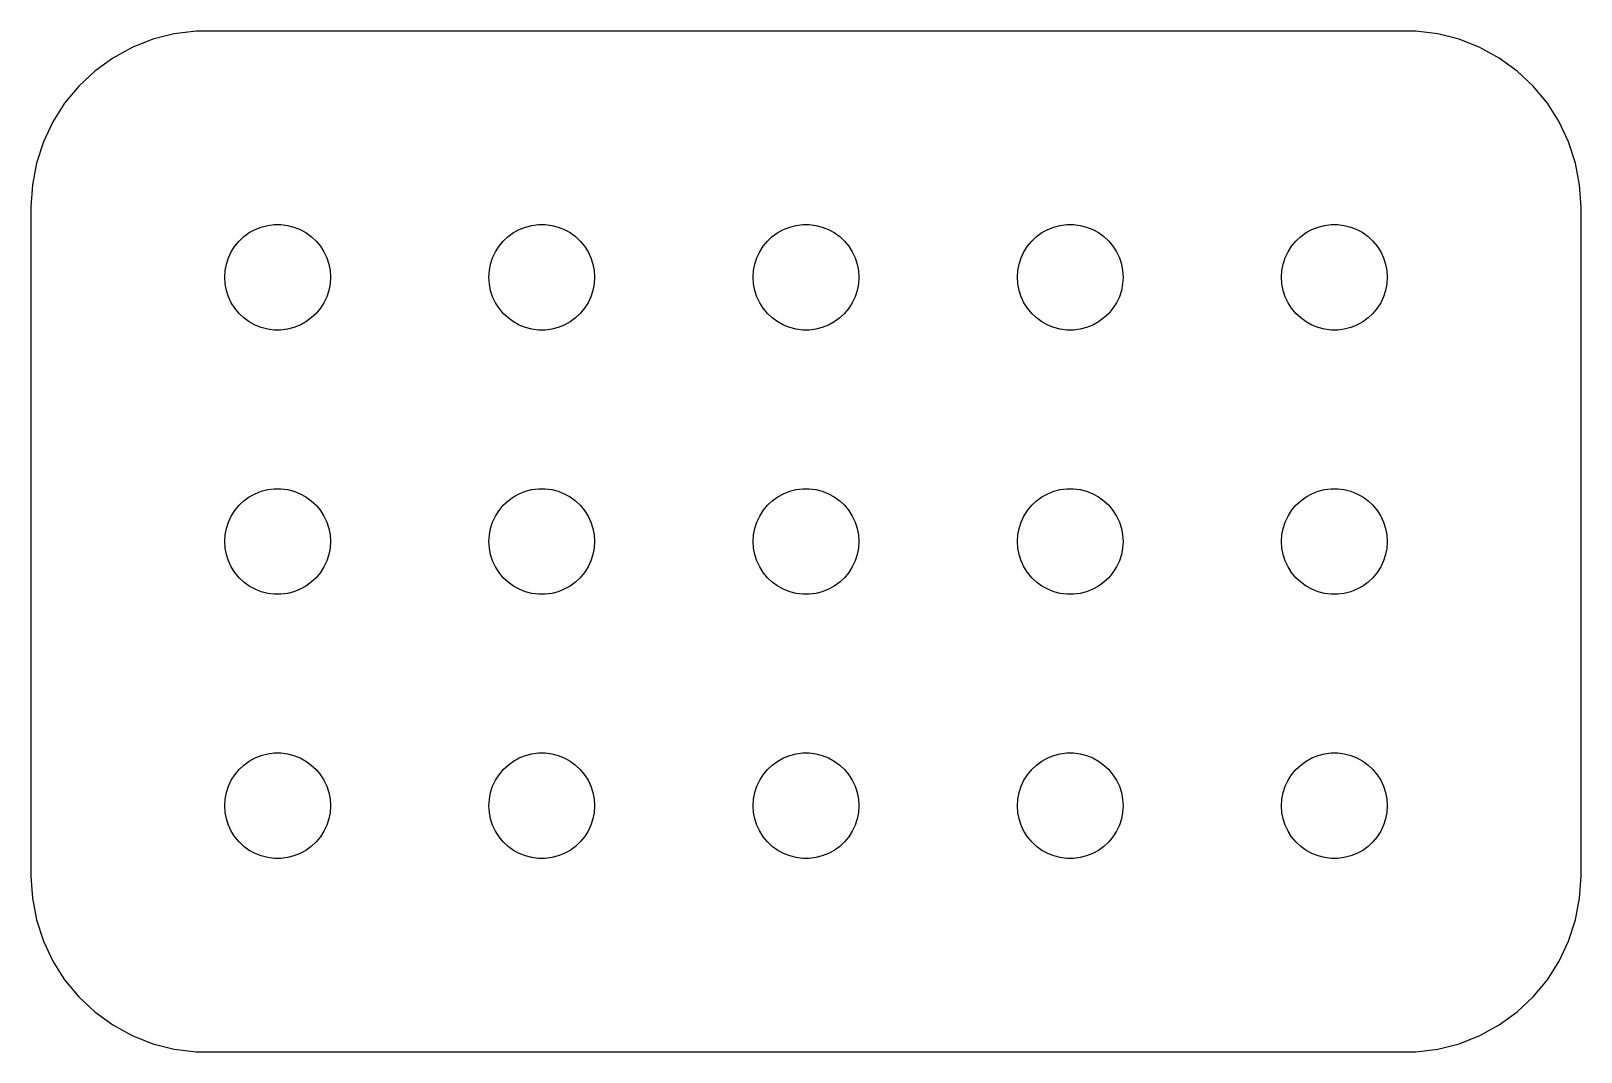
# Model space of a CAD drawing. Header units: metres. Extents: x -22 to 22, y -14.5 to 14.5.
import ezdxf

# ---------------------------------------------------------------- set-up
doc = ezdxf.new("R2010")
doc.units = ezdxf.units.M

msp = doc.modelspace()

# ---------------------------------------------------------------- linework, layer by layer
for p, q in [((-18.5451, 14.2553), (-19.1289, 14.0241)), ((-17.9369, 14.4114), (-18.5451, 14.2553)), ((-17.3139, 14.4901), (-17.9369, 14.4114)), ((17.3139, 14.4901), (-17.3139, 14.4901)), ((17.9369, 14.4114), (17.3139, 14.4901)), ((18.5451, 14.2553), (17.9369, 14.4114)), ((19.1289, 14.0241), (18.5451, 14.2553)), ((-19.6791, 13.7216), (-20.1871, 13.3526)), ((-19.1289, 14.0241), (-19.6791, 13.7216)), ((19.6791, 13.7216), (19.1289, 14.0241)), ((20.1871, 13.3526), (19.6791, 13.7216)), ((-20.1871, 13.3526), (-20.6448, 12.9227)), ((20.6448, 12.9227), (20.1871, 13.3526)), ((-20.6448, 12.9227), (-21.0451, 12.4389)), ((21.0451, 12.4389), (20.6448, 12.9227)), ((-21.0451, 12.4389), (-21.3815, 11.9088)), ((21.3815, 11.9088), (21.0451, 12.4389)), ((-21.3815, 11.9088), (-21.6489, 11.3406)), ((21.6489, 11.3406), (21.3815, 11.9088)), ((-21.6489, 11.3406), (-21.8429, 10.7434)), ((21.8429, 10.7434), (21.6489, 11.3406)), ((-21.8429, 10.7434), (-21.9606, 10.1267)), ((21.9606, 10.1267), (21.8429, 10.7434)), ((-21.9606, 10.1267), (-22, 9.5)), ((22, 9.5), (21.9606, 10.1267)), ((-22, 9.5), (-22, -9.5)), ((22, -9.5), (22, 9.5)), ((-15.8037, 8.76648), (-15.6387, 8.85724)), ((-15.6387, 8.85724), (-15.4635, 8.92657)), ((-15.4635, 8.92657), (-15.2811, 8.97342)), ((-15.2811, 8.97342), (-15.0942, 8.99704)), ((-15.0942, 8.99704), (-14.9058, 8.99704)), ((-14.9058, 8.99704), (-14.7189, 8.97342)), ((-14.7189, 8.97342), (-14.5365, 8.92657)), ((-14.5365, 8.92657), (-14.3613, 8.85724)), ((-14.3613, 8.85724), (-14.1963, 8.76648)), ((-8.30373, 8.76648), (-8.13866, 8.85724)), ((-8.13866, 8.85724), (-7.96352, 8.92657)), ((-7.96352, 8.92657), (-7.78107, 8.97342)), ((-7.78107, 8.97342), (-7.59418, 8.99704)), ((-7.59418, 8.99704), (-7.40581, 8.99704)), ((-7.40581, 8.99704), (-7.21892, 8.97342)), ((-7.21892, 8.97342), (-7.03647, 8.92657)), ((-7.03647, 8.92657), (-6.86133, 8.85724)), ((-6.86133, 8.85724), (-6.69626, 8.76648)), ((-0.803726, 8.76648), (-0.638657, 8.85724)), ((-0.638657, 8.85724), (-0.463516, 8.92657)), ((-0.463516, 8.92657), (-0.281067, 8.97342)), ((-0.281067, 8.97342), (-0.094177, 8.99704)), ((-0.094177, 8.99704), (0.094177, 8.99704)), ((0.094177, 8.99704), (0.281067, 8.97342)), ((0.281067, 8.97342), (0.463516, 8.92657)), ((0.463516, 8.92657), (0.638657, 8.85724)), ((0.638657, 8.85724), (0.803726, 8.76648)), ((6.69626, 8.76648), (6.86133, 8.85724)), ((6.86133, 8.85724), (7.03647, 8.92657)), ((7.03647, 8.92657), (7.21892, 8.97342)), ((7.21892, 8.97342), (7.40581, 8.99704)), ((7.40581, 8.99704), (7.59418, 8.99704)), ((7.59418, 8.99704), (7.78107, 8.97342)), ((7.78107, 8.97342), (7.96352, 8.92657)), ((7.96352, 8.92657), (8.13866, 8.85724)), ((8.13866, 8.85724), (8.30373, 8.76648)), ((14.1963, 8.76648), (14.3613, 8.85724)), ((14.3613, 8.85724), (14.5365, 8.92657)), ((14.5365, 8.92657), (14.7189, 8.97342)), ((14.7189, 8.97342), (14.9058, 8.99704)), ((14.9058, 8.99704), (15.0942, 8.99704)), ((15.0942, 8.99704), (15.2811, 8.97342)), ((15.2811, 8.97342), (15.4635, 8.92657)), ((15.4635, 8.92657), (15.6387, 8.85724)), ((15.6387, 8.85724), (15.8037, 8.76648)), ((-16.3145, 8.22263), (-16.2135, 8.38167)), ((-16.2135, 8.38167), (-16.0934, 8.52681)), ((-16.0934, 8.52681), (-15.9561, 8.65576)), ((-15.9561, 8.65576), (-15.8037, 8.76648)), ((-14.1963, 8.76648), (-14.0439, 8.65576)), ((-14.0439, 8.65576), (-13.9065, 8.52681)), ((-13.9065, 8.52681), (-13.7865, 8.38167)), ((-13.7865, 8.38167), (-13.6855, 8.22263)), ((-8.81445, 8.22263), (-8.71352, 8.38167)), ((-8.71352, 8.38167), (-8.59344, 8.52681)), ((-8.59344, 8.52681), (-8.45613, 8.65576)), ((-8.45613, 8.65576), (-8.30373, 8.76648)), ((-6.69626, 8.76648), (-6.54385, 8.65576)), ((-6.54385, 8.65576), (-6.40654, 8.52681)), ((-6.40654, 8.52681), (-6.28647, 8.38167)), ((-6.28647, 8.38167), (-6.18553, 8.22263)), ((-1.31445, 8.22263), (-1.21352, 8.38167)), ((-1.21352, 8.38167), (-1.09344, 8.52681)), ((-1.09344, 8.52681), (-0.956131, 8.65576)), ((-0.956131, 8.65576), (-0.803726, 8.76648)), ((0.803726, 8.76648), (0.956131, 8.65576)), ((0.956131, 8.65576), (1.09344, 8.52681)), ((1.09344, 8.52681), (1.21352, 8.38167)), ((1.21352, 8.38167), (1.31445, 8.22263)), ((6.18553, 8.22263), (6.28647, 8.38167)), ((6.28647, 8.38167), (6.40654, 8.52681)), ((6.40654, 8.52681), (6.54385, 8.65576)), ((6.54385, 8.65576), (6.69626, 8.76648)), ((8.30373, 8.76648), (8.45613, 8.65576)), ((8.45613, 8.65576), (8.59344, 8.52681)), ((8.59344, 8.52681), (8.71352, 8.38167)), ((8.71352, 8.38167), (8.81445, 8.22263)), ((13.6855, 8.22263), (13.7865, 8.38167)), ((13.7865, 8.38167), (13.9065, 8.52681)), ((13.9065, 8.52681), (14.0439, 8.65576)), ((14.0439, 8.65576), (14.1963, 8.76648)), ((15.8037, 8.76648), (15.9561, 8.65576)), ((15.9561, 8.65576), (16.0934, 8.52681)), ((16.0934, 8.52681), (16.2135, 8.38167)), ((16.2135, 8.38167), (16.3145, 8.22263)), ((-16.4529, 7.87303), (-16.3947, 8.05219)), ((-16.3947, 8.05219), (-16.3145, 8.22263)), ((-13.6855, 8.22263), (-13.6053, 8.05219)), ((-13.6053, 8.05219), (-13.5471, 7.87303)), ((-8.95287, 7.87303), (-8.89465, 8.05219)), ((-8.89465, 8.05219), (-8.81445, 8.22263)), ((-6.18553, 8.22263), (-6.10533, 8.05219)), ((-6.10533, 8.05219), (-6.04712, 7.87303)), ((-1.45287, 7.87303), (-1.39465, 8.05219)), ((-1.39465, 8.05219), (-1.31445, 8.22263)), ((1.31445, 8.22263), (1.39465, 8.05219)), ((1.39465, 8.05219), (1.45287, 7.87303)), ((6.04712, 7.87303), (6.10533, 8.05219)), ((6.10533, 8.05219), (6.18553, 8.22263)), ((8.81445, 8.22263), (8.89465, 8.05219)), ((8.89465, 8.05219), (8.95287, 7.87303)), ((13.5471, 7.87303), (13.6053, 8.05219)), ((13.6053, 8.05219), (13.6855, 8.22263)), ((16.3145, 8.22263), (16.3947, 8.05219)), ((16.3947, 8.05219), (16.4529, 7.87303)), ((-16.5, 7.5), (-16.4882, 7.68799)), ((-16.4882, 7.312), (-16.5, 7.5)), ((-16.4882, 7.68799), (-16.4529, 7.87303)), ((-13.5471, 7.87303), (-13.5118, 7.68799)), ((-13.5118, 7.68799), (-13.5, 7.5)), ((-13.5, 7.5), (-13.5118, 7.312)), ((-9, 7.5), (-8.98816, 7.68799)), ((-8.98816, 7.312), (-9, 7.5)), ((-8.98816, 7.68799), (-8.95287, 7.87303)), ((-6.04712, 7.87303), (-6.01183, 7.68799)), ((-6.01183, 7.68799), (-6, 7.5)), ((-6, 7.5), (-6.01183, 7.312)), ((-1.5, 7.5), (-1.48816, 7.68799)), ((-1.48816, 7.312), (-1.5, 7.5)), ((-1.48816, 7.68799), (-1.45287, 7.87303)), ((1.45287, 7.87303), (1.48816, 7.68799)), ((1.48816, 7.68799), (1.5, 7.5)), ((1.5, 7.5), (1.48816, 7.312)), ((6, 7.5), (6.01183, 7.68799)), ((6.01183, 7.312), (6, 7.5)), ((6.01183, 7.68799), (6.04712, 7.87303)), ((8.95287, 7.87303), (8.98816, 7.68799)), ((8.98816, 7.68799), (9, 7.5)), ((9, 7.5), (8.98816, 7.312)), ((13.5, 7.5), (13.5118, 7.68799)), ((13.5118, 7.312), (13.5, 7.5)), ((13.5118, 7.68799), (13.5471, 7.87303)), ((16.4529, 7.87303), (16.4882, 7.68799)), ((16.4882, 7.68799), (16.5, 7.5)), ((16.5, 7.5), (16.4882, 7.312)), ((-16.4529, 7.12695), (-16.4882, 7.312)), ((-16.3947, 6.9478), (-16.4529, 7.12695)), ((-13.5471, 7.12695), (-13.6053, 6.9478)), ((-13.5118, 7.312), (-13.5471, 7.12695)), ((-8.95287, 7.12695), (-8.98816, 7.312)), ((-8.89465, 6.9478), (-8.95287, 7.12695)), ((-6.04712, 7.12695), (-6.10533, 6.9478)), ((-6.01183, 7.312), (-6.04712, 7.12695)), ((-1.45287, 7.12695), (-1.48816, 7.312)), ((-1.39465, 6.9478), (-1.45287, 7.12695)), ((1.45287, 7.12695), (1.39465, 6.9478)), ((1.48816, 7.312), (1.45287, 7.12695)), ((6.04712, 7.12695), (6.01183, 7.312)), ((6.10533, 6.9478), (6.04712, 7.12695)), ((8.95287, 7.12695), (8.89465, 6.9478)), ((8.98816, 7.312), (8.95287, 7.12695)), ((13.5471, 7.12695), (13.5118, 7.312)), ((13.6053, 6.9478), (13.5471, 7.12695)), ((16.4529, 7.12695), (16.3947, 6.9478)), ((16.4882, 7.312), (16.4529, 7.12695)), ((-16.3145, 6.77736), (-16.3947, 6.9478)), ((-16.2135, 6.61832), (-16.3145, 6.77736)), ((-16.0934, 6.47318), (-16.2135, 6.61832)), ((-13.7865, 6.61832), (-13.9065, 6.47318)), ((-13.6855, 6.77736), (-13.7865, 6.61832)), ((-13.6053, 6.9478), (-13.6855, 6.77736)), ((-8.81445, 6.77736), (-8.89465, 6.9478)), ((-8.71352, 6.61832), (-8.81445, 6.77736)), ((-8.59344, 6.47318), (-8.71352, 6.61832)), ((-6.28647, 6.61832), (-6.40654, 6.47318)), ((-6.18553, 6.77736), (-6.28647, 6.61832)), ((-6.10533, 6.9478), (-6.18553, 6.77736)), ((-1.31445, 6.77736), (-1.39465, 6.9478)), ((-1.21352, 6.61832), (-1.31445, 6.77736)), ((-1.09344, 6.47318), (-1.21352, 6.61832)), ((1.21352, 6.61832), (1.09344, 6.47318)), ((1.31445, 6.77736), (1.21352, 6.61832)), ((1.39465, 6.9478), (1.31445, 6.77736)), ((6.18553, 6.77736), (6.10533, 6.9478)), ((6.28647, 6.61832), (6.18553, 6.77736)), ((6.40654, 6.47318), (6.28647, 6.61832)), ((8.71352, 6.61832), (8.59344, 6.47318)), ((8.81445, 6.77736), (8.71352, 6.61832)), ((8.89465, 6.9478), (8.81445, 6.77736)), ((13.6855, 6.77736), (13.6053, 6.9478)), ((13.7865, 6.61832), (13.6855, 6.77736)), ((13.9065, 6.47318), (13.7865, 6.61832)), ((16.2135, 6.61832), (16.0934, 6.47318)), ((16.3145, 6.77736), (16.2135, 6.61832)), ((16.3947, 6.9478), (16.3145, 6.77736)), ((-15.9561, 6.34422), (-16.0934, 6.47318)), ((-15.8037, 6.23351), (-15.9561, 6.34422)), ((-15.6387, 6.14275), (-15.8037, 6.23351)), ((-14.1963, 6.23351), (-14.3613, 6.14275)), ((-14.0439, 6.34422), (-14.1963, 6.23351)), ((-13.9065, 6.47318), (-14.0439, 6.34422)), ((-8.45613, 6.34422), (-8.59344, 6.47318)), ((-8.30373, 6.23351), (-8.45613, 6.34422)), ((-8.13866, 6.14275), (-8.30373, 6.23351)), ((-6.69626, 6.23351), (-6.86133, 6.14275)), ((-6.54385, 6.34422), (-6.69626, 6.23351)), ((-6.40654, 6.47318), (-6.54385, 6.34422)), ((-0.956131, 6.34422), (-1.09344, 6.47318)), ((-0.803726, 6.23351), (-0.956131, 6.34422)), ((-0.638657, 6.14275), (-0.803726, 6.23351)), ((0.803726, 6.23351), (0.638657, 6.14275)), ((0.956131, 6.34422), (0.803726, 6.23351)), ((1.09344, 6.47318), (0.956131, 6.34422)), ((6.54385, 6.34422), (6.40654, 6.47318)), ((6.69626, 6.23351), (6.54385, 6.34422)), ((6.86133, 6.14275), (6.69626, 6.23351)), ((8.30373, 6.23351), (8.13866, 6.14275)), ((8.45613, 6.34422), (8.30373, 6.23351)), ((8.59344, 6.47318), (8.45613, 6.34422)), ((14.0439, 6.34422), (13.9065, 6.47318)), ((14.1963, 6.23351), (14.0439, 6.34422)), ((14.3613, 6.14275), (14.1963, 6.23351)), ((15.8037, 6.23351), (15.6387, 6.14275)), ((15.9561, 6.34422), (15.8037, 6.23351)), ((16.0934, 6.47318), (15.9561, 6.34422)), ((-15.4635, 6.07341), (-15.6387, 6.14275)), ((-15.2811, 6.02657), (-15.4635, 6.07341)), ((-15.0942, 6.00294), (-15.2811, 6.02657)), ((-14.9058, 6.00294), (-15.0942, 6.00294)), ((-14.7189, 6.02657), (-14.9058, 6.00294)), ((-14.5365, 6.07341), (-14.7189, 6.02657)), ((-14.3613, 6.14275), (-14.5365, 6.07341)), ((-7.96352, 6.07341), (-8.13866, 6.14275)), ((-7.78107, 6.02657), (-7.96352, 6.07341)), ((-7.59418, 6.00294), (-7.78107, 6.02657)), ((-7.40581, 6.00294), (-7.59418, 6.00294)), ((-7.21892, 6.02657), (-7.40581, 6.00294)), ((-7.03647, 6.07341), (-7.21892, 6.02657)), ((-6.86133, 6.14275), (-7.03647, 6.07341)), ((-0.463516, 6.07341), (-0.638657, 6.14275)), ((-0.281067, 6.02657), (-0.463516, 6.07341)), ((-0.094177, 6.00294), (-0.281067, 6.02657)), ((0.094177, 6.00294), (-0.094177, 6.00294)), ((0.281067, 6.02657), (0.094177, 6.00294)), ((0.463516, 6.07341), (0.281067, 6.02657)), ((0.638657, 6.14275), (0.463516, 6.07341)), ((7.03647, 6.07341), (6.86133, 6.14275)), ((7.21892, 6.02657), (7.03647, 6.07341)), ((7.40581, 6.00294), (7.21892, 6.02657)), ((7.59418, 6.00294), (7.40581, 6.00294)), ((7.78107, 6.02657), (7.59418, 6.00294)), ((7.96352, 6.07341), (7.78107, 6.02657)), ((8.13866, 6.14275), (7.96352, 6.07341)), ((14.5365, 6.07341), (14.3613, 6.14275)), ((14.7189, 6.02657), (14.5365, 6.07341)), ((14.9058, 6.00294), (14.7189, 6.02657)), ((15.0942, 6.00294), (14.9058, 6.00294)), ((15.2811, 6.02657), (15.0942, 6.00294)), ((15.4635, 6.07341), (15.2811, 6.02657)), ((15.6387, 6.14275), (15.4635, 6.07341)), ((-15.8037, 1.26648), (-15.6387, 1.35724)), ((-15.6387, 1.35724), (-15.4635, 1.42657)), ((-15.4635, 1.42657), (-15.2811, 1.47342)), ((-15.2811, 1.47342), (-15.0942, 1.49704)), ((-15.0942, 1.49704), (-14.9058, 1.49704)), ((-14.9058, 1.49704), (-14.7189, 1.47342)), ((-14.7189, 1.47342), (-14.5365, 1.42657)), ((-14.5365, 1.42657), (-14.3613, 1.35724)), ((-14.3613, 1.35724), (-14.1963, 1.26648)), ((-8.30373, 1.26648), (-8.13866, 1.35724)), ((-8.13866, 1.35724), (-7.96352, 1.42657)), ((-7.96352, 1.42657), (-7.78107, 1.47342)), ((-7.78107, 1.47342), (-7.59418, 1.49704)), ((-7.59418, 1.49704), (-7.40581, 1.49704)), ((-7.40581, 1.49704), (-7.21892, 1.47342)), ((-7.21892, 1.47342), (-7.03647, 1.42657)), ((-7.03647, 1.42657), (-6.86133, 1.35724)), ((-6.86133, 1.35724), (-6.69626, 1.26648)), ((-0.803726, 1.26648), (-0.638657, 1.35724)), ((-0.638657, 1.35724), (-0.463516, 1.42657)), ((-0.463516, 1.42657), (-0.281067, 1.47342)), ((-0.281067, 1.47342), (-0.094177, 1.49704)), ((-0.094177, 1.49704), (0.094177, 1.49704)), ((0.094177, 1.49704), (0.281067, 1.47342)), ((0.281067, 1.47342), (0.463516, 1.42657)), ((0.463516, 1.42657), (0.638657, 1.35724)), ((0.638657, 1.35724), (0.803726, 1.26648)), ((6.69626, 1.26648), (6.86133, 1.35724)), ((6.86133, 1.35724), (7.03647, 1.42657)), ((7.03647, 1.42657), (7.21892, 1.47342)), ((7.21892, 1.47342), (7.40581, 1.49704)), ((7.40581, 1.49704), (7.59418, 1.49704)), ((7.59418, 1.49704), (7.78107, 1.47342)), ((7.78107, 1.47342), (7.96352, 1.42657)), ((7.96352, 1.42657), (8.13866, 1.35724)), ((8.13866, 1.35724), (8.30373, 1.26648)), ((14.1963, 1.26648), (14.3613, 1.35724)), ((14.3613, 1.35724), (14.5365, 1.42657)), ((14.5365, 1.42657), (14.7189, 1.47342)), ((14.7189, 1.47342), (14.9058, 1.49704)), ((14.9058, 1.49704), (15.0942, 1.49704)), ((15.0942, 1.49704), (15.2811, 1.47342)), ((15.2811, 1.47342), (15.4635, 1.42657)), ((15.4635, 1.42657), (15.6387, 1.35724)), ((15.6387, 1.35724), (15.8037, 1.26648)), ((-16.3145, 0.722626), (-16.2135, 0.881668)), ((-16.2135, 0.881668), (-16.0934, 1.02681)), ((-16.0934, 1.02681), (-15.9561, 1.15576)), ((-15.9561, 1.15576), (-15.8037, 1.26648)), ((-14.1963, 1.26648), (-14.0439, 1.15576)), ((-14.0439, 1.15576), (-13.9065, 1.02681)), ((-13.9065, 1.02681), (-13.7865, 0.881668)), ((-13.7865, 0.881668), (-13.6855, 0.722626)), ((-8.81445, 0.722626), (-8.71352, 0.881668)), ((-8.71352, 0.881668), (-8.59344, 1.02681)), ((-8.59344, 1.02681), (-8.45613, 1.15576)), ((-8.45613, 1.15576), (-8.30373, 1.26648)), ((-6.69626, 1.26648), (-6.54385, 1.15576)), ((-6.54385, 1.15576), (-6.40654, 1.02681)), ((-6.40654, 1.02681), (-6.28647, 0.881668)), ((-6.28647, 0.881668), (-6.18553, 0.722626)), ((-1.31445, 0.722626), (-1.21352, 0.881668)), ((-1.21352, 0.881668), (-1.09344, 1.02681)), ((-1.09344, 1.02681), (-0.956131, 1.15576)), ((-0.956131, 1.15576), (-0.803726, 1.26648)), ((0.803726, 1.26648), (0.956131, 1.15576)), ((0.956131, 1.15576), (1.09344, 1.02681)), ((1.09344, 1.02681), (1.21352, 0.881668)), ((1.21352, 0.881668), (1.31445, 0.722626)), ((6.18553, 0.722626), (6.28647, 0.881668)), ((6.28647, 0.881668), (6.40654, 1.02681)), ((6.40654, 1.02681), (6.54385, 1.15576)), ((6.54385, 1.15576), (6.69626, 1.26648)), ((8.30373, 1.26648), (8.45613, 1.15576)), ((8.45613, 1.15576), (8.59344, 1.02681)), ((8.59344, 1.02681), (8.71352, 0.881668)), ((8.71352, 0.881668), (8.81445, 0.722626)), ((13.6855, 0.722626), (13.7865, 0.881668)), ((13.7865, 0.881668), (13.9065, 1.02681)), ((13.9065, 1.02681), (14.0439, 1.15576)), ((14.0439, 1.15576), (14.1963, 1.26648)), ((15.8037, 1.26648), (15.9561, 1.15576)), ((15.9561, 1.15576), (16.0934, 1.02681)), ((16.0934, 1.02681), (16.2135, 0.881668)), ((16.2135, 0.881668), (16.3145, 0.722626)), ((-16.4529, 0.373032), (-16.3947, 0.552185)), ((-16.3947, 0.552185), (-16.3145, 0.722626)), ((-13.6855, 0.722626), (-13.6053, 0.552185)), ((-13.6053, 0.552185), (-13.5471, 0.373032)), ((-8.95287, 0.373032), (-8.89465, 0.552185)), ((-8.89465, 0.552185), (-8.81445, 0.722626)), ((-6.18553, 0.722626), (-6.10533, 0.552185)), ((-6.10533, 0.552185), (-6.04712, 0.373032)), ((-1.45287, 0.373032), (-1.39465, 0.552185)), ((-1.39465, 0.552185), (-1.31445, 0.722626)), ((1.31445, 0.722626), (1.39465, 0.552185)), ((1.39465, 0.552185), (1.45287, 0.373032)), ((6.04712, 0.373032), (6.10533, 0.552185)), ((6.10533, 0.552185), (6.18553, 0.722626)), ((8.81445, 0.722626), (8.89465, 0.552185)), ((8.89465, 0.552185), (8.95287, 0.373032)), ((13.5471, 0.373032), (13.6053, 0.552185)), ((13.6053, 0.552185), (13.6855, 0.722626)), ((16.3145, 0.722626), (16.3947, 0.552185)), ((16.3947, 0.552185), (16.4529, 0.373032)), ((-16.5, 0), (-16.4882, 0.187988)), ((-16.4882, -0.187988), (-16.5, 0)), ((-16.4882, 0.187988), (-16.4529, 0.373032)), ((-13.5471, 0.373032), (-13.5118, 0.187988)), ((-13.5118, 0.187988), (-13.5, 0)), ((-13.5, 0), (-13.5118, -0.187988)), ((-9, 0), (-8.98816, 0.187988)), ((-8.98816, -0.187988), (-9, 0)), ((-8.98816, 0.187988), (-8.95287, 0.373032)), ((-6.04712, 0.373032), (-6.01183, 0.187988)), ((-6.01183, 0.187988), (-6, 0)), ((-6, 0), (-6.01183, -0.187988)), ((-1.5, 0), (-1.48816, 0.187988)), ((-1.48816, -0.187988), (-1.5, 0)), ((-1.48816, 0.187988), (-1.45287, 0.373032)), ((1.45287, 0.373032), (1.48816, 0.187988)), ((1.48816, 0.187988), (1.5, 0)), ((1.5, 0), (1.48816, -0.187988)), ((6, 0), (6.01183, 0.187988)), ((6.01183, -0.187988), (6, 0)), ((6.01183, 0.187988), (6.04712, 0.373032)), ((8.95287, 0.373032), (8.98816, 0.187988)), ((8.98816, 0.187988), (9, 0)), ((9, 0), (8.98816, -0.187988)), ((13.5, 0), (13.5118, 0.187988)), ((13.5118, -0.187988), (13.5, 0)), ((13.5118, 0.187988), (13.5471, 0.373032)), ((16.4529, 0.373032), (16.4882, 0.187988)), ((16.4882, 0.187988), (16.5, 0)), ((16.5, 0), (16.4882, -0.187988)), ((-16.4529, -0.373032), (-16.4882, -0.187988)), ((-16.3947, -0.552185), (-16.4529, -0.373032)), ((-13.5471, -0.373032), (-13.6053, -0.552185)), ((-13.5118, -0.187988), (-13.5471, -0.373032)), ((-8.95287, -0.373032), (-8.98816, -0.187988)), ((-8.89465, -0.552185), (-8.95287, -0.373032)), ((-6.04712, -0.373032), (-6.10533, -0.552185)), ((-6.01183, -0.187988), (-6.04712, -0.373032)), ((-1.45287, -0.373032), (-1.48816, -0.187988)), ((-1.39465, -0.552185), (-1.45287, -0.373032)), ((1.45287, -0.373032), (1.39465, -0.552185)), ((1.48816, -0.187988), (1.45287, -0.373032)), ((6.04712, -0.373032), (6.01183, -0.187988)), ((6.10533, -0.552185), (6.04712, -0.373032)), ((8.95287, -0.373032), (8.89465, -0.552185)), ((8.98816, -0.187988), (8.95287, -0.373032)), ((13.5471, -0.373032), (13.5118, -0.187988)), ((13.6053, -0.552185), (13.5471, -0.373032)), ((16.4529, -0.373032), (16.3947, -0.552185)), ((16.4882, -0.187988), (16.4529, -0.373032)), ((-16.3145, -0.722626), (-16.3947, -0.552185)), ((-16.2135, -0.881668), (-16.3145, -0.722626)), ((-13.6855, -0.722626), (-13.7865, -0.881668)), ((-13.6053, -0.552185), (-13.6855, -0.722626)), ((-8.81445, -0.722626), (-8.89465, -0.552185)), ((-8.71352, -0.881668), (-8.81445, -0.722626)), ((-6.18553, -0.722626), (-6.28647, -0.881668)), ((-6.10533, -0.552185), (-6.18553, -0.722626)), ((-1.31445, -0.722626), (-1.39465, -0.552185)), ((-1.21352, -0.881668), (-1.31445, -0.722626)), ((1.31445, -0.722626), (1.21352, -0.881668)), ((1.39465, -0.552185), (1.31445, -0.722626)), ((6.18553, -0.722626), (6.10533, -0.552185)), ((6.28647, -0.881668), (6.18553, -0.722626)), ((8.81445, -0.722626), (8.71352, -0.881668)), ((8.89465, -0.552185), (8.81445, -0.722626)), ((13.6855, -0.722626), (13.6053, -0.552185)), ((13.7865, -0.881668), (13.6855, -0.722626)), ((16.3145, -0.722626), (16.2135, -0.881668)), ((16.3947, -0.552185), (16.3145, -0.722626)), ((-16.0934, -1.02681), (-16.2135, -0.881668)), ((-15.9561, -1.15576), (-16.0934, -1.02681)), ((-15.8037, -1.26648), (-15.9561, -1.15576)), ((-15.6387, -1.35724), (-15.8037, -1.26648)), ((-14.1963, -1.26648), (-14.3613, -1.35724)), ((-14.0439, -1.15576), (-14.1963, -1.26648)), ((-13.9065, -1.02681), (-14.0439, -1.15576)), ((-13.7865, -0.881668), (-13.9065, -1.02681)), ((-8.59344, -1.02681), (-8.71352, -0.881668)), ((-8.45613, -1.15576), (-8.59344, -1.02681)), ((-8.30373, -1.26648), (-8.45613, -1.15576)), ((-8.13866, -1.35724), (-8.30373, -1.26648)), ((-6.69626, -1.26648), (-6.86133, -1.35724)), ((-6.54385, -1.15576), (-6.69626, -1.26648)), ((-6.40654, -1.02681), (-6.54385, -1.15576)), ((-6.28647, -0.881668), (-6.40654, -1.02681)), ((-1.09344, -1.02681), (-1.21352, -0.881668)), ((-0.956131, -1.15576), (-1.09344, -1.02681)), ((-0.803726, -1.26648), (-0.956131, -1.15576)), ((-0.638657, -1.35724), (-0.803726, -1.26648)), ((0.803726, -1.26648), (0.638657, -1.35724)), ((0.956131, -1.15576), (0.803726, -1.26648)), ((1.09344, -1.02681), (0.956131, -1.15576)), ((1.21352, -0.881668), (1.09344, -1.02681)), ((6.40654, -1.02681), (6.28647, -0.881668)), ((6.54385, -1.15576), (6.40654, -1.02681)), ((6.69626, -1.26648), (6.54385, -1.15576)), ((6.86133, -1.35724), (6.69626, -1.26648)), ((8.30373, -1.26648), (8.13866, -1.35724)), ((8.45613, -1.15576), (8.30373, -1.26648)), ((8.59344, -1.02681), (8.45613, -1.15576)), ((8.71352, -0.881668), (8.59344, -1.02681)), ((13.9065, -1.02681), (13.7865, -0.881668)), ((14.0439, -1.15576), (13.9065, -1.02681)), ((14.1963, -1.26648), (14.0439, -1.15576)), ((14.3613, -1.35724), (14.1963, -1.26648)), ((15.8037, -1.26648), (15.6387, -1.35724)), ((15.9561, -1.15576), (15.8037, -1.26648)), ((16.0934, -1.02681), (15.9561, -1.15576)), ((16.2135, -0.881668), (16.0934, -1.02681)), ((-15.4635, -1.42657), (-15.6387, -1.35724)), ((-15.2811, -1.47342), (-15.4635, -1.42657)), ((-15.0942, -1.49704), (-15.2811, -1.47342)), ((-14.9058, -1.49704), (-15.0942, -1.49704)), ((-14.7189, -1.47342), (-14.9058, -1.49704)), ((-14.5365, -1.42657), (-14.7189, -1.47342)), ((-14.3613, -1.35724), (-14.5365, -1.42657)), ((-7.96352, -1.42657), (-8.13866, -1.35724)), ((-7.78107, -1.47342), (-7.96352, -1.42657)), ((-7.59418, -1.49704), (-7.78107, -1.47342)), ((-7.40581, -1.49704), (-7.59418, -1.49704)), ((-7.21892, -1.47342), (-7.40581, -1.49704)), ((-7.03647, -1.42657), (-7.21892, -1.47342)), ((-6.86133, -1.35724), (-7.03647, -1.42657)), ((-0.463516, -1.42657), (-0.638657, -1.35724)), ((-0.281067, -1.47342), (-0.463516, -1.42657)), ((-0.094177, -1.49704), (-0.281067, -1.47342)), ((0.094177, -1.49704), (-0.094177, -1.49704)), ((0.281067, -1.47342), (0.094177, -1.49704)), ((0.463516, -1.42657), (0.281067, -1.47342)), ((0.638657, -1.35724), (0.463516, -1.42657)), ((7.03647, -1.42657), (6.86133, -1.35724)), ((7.21892, -1.47342), (7.03647, -1.42657)), ((7.40581, -1.49704), (7.21892, -1.47342)), ((7.59418, -1.49704), (7.40581, -1.49704)), ((7.78107, -1.47342), (7.59418, -1.49704)), ((7.96352, -1.42657), (7.78107, -1.47342)), ((8.13866, -1.35724), (7.96352, -1.42657)), ((14.5365, -1.42657), (14.3613, -1.35724)), ((14.7189, -1.47342), (14.5365, -1.42657)), ((14.9058, -1.49704), (14.7189, -1.47342)), ((15.0942, -1.49704), (14.9058, -1.49704)), ((15.2811, -1.47342), (15.0942, -1.49704)), ((15.4635, -1.42657), (15.2811, -1.47342)), ((15.6387, -1.35724), (15.4635, -1.42657)), ((-15.8037, -6.23351), (-15.6387, -6.14275)), ((-15.6387, -6.14275), (-15.4635, -6.07341)), ((-15.4635, -6.07341), (-15.2811, -6.02657)), ((-15.2811, -6.02657), (-15.0942, -6.00294)), ((-15.0942, -6.00294), (-14.9058, -6.00294)), ((-14.9058, -6.00294), (-14.7189, -6.02657)), ((-14.7189, -6.02657), (-14.5365, -6.07341)), ((-14.5365, -6.07341), (-14.3613, -6.14275)), ((-14.3613, -6.14275), (-14.1963, -6.23351)), ((-8.30373, -6.23351), (-8.13866, -6.14275)), ((-8.13866, -6.14275), (-7.96352, -6.07341)), ((-7.96352, -6.07341), (-7.78107, -6.02657)), ((-7.78107, -6.02657), (-7.59418, -6.00294)), ((-7.59418, -6.00294), (-7.40581, -6.00294)), ((-7.40581, -6.00294), (-7.21892, -6.02657)), ((-7.21892, -6.02657), (-7.03647, -6.07341)), ((-7.03647, -6.07341), (-6.86133, -6.14275)), ((-6.86133, -6.14275), (-6.69626, -6.23351)), ((-0.803726, -6.23351), (-0.638657, -6.14275)), ((-0.638657, -6.14275), (-0.463516, -6.07341)), ((-0.463516, -6.07341), (-0.281067, -6.02657)), ((-0.281067, -6.02657), (-0.094177, -6.00294)), ((-0.094177, -6.00294), (0.094177, -6.00294)), ((0.094177, -6.00294), (0.281067, -6.02657)), ((0.281067, -6.02657), (0.463516, -6.07341)), ((0.463516, -6.07341), (0.638657, -6.14275)), ((0.638657, -6.14275), (0.803726, -6.23351)), ((6.69626, -6.23351), (6.86133, -6.14275)), ((6.86133, -6.14275), (7.03647, -6.07341)), ((7.03647, -6.07341), (7.21892, -6.02657)), ((7.21892, -6.02657), (7.40581, -6.00294)), ((7.40581, -6.00294), (7.59418, -6.00294)), ((7.59418, -6.00294), (7.78107, -6.02657)), ((7.78107, -6.02657), (7.96352, -6.07341)), ((7.96352, -6.07341), (8.13866, -6.14275)), ((8.13866, -6.14275), (8.30373, -6.23351)), ((14.1963, -6.23351), (14.3613, -6.14275)), ((14.3613, -6.14275), (14.5365, -6.07341)), ((14.5365, -6.07341), (14.7189, -6.02657)), ((14.7189, -6.02657), (14.9058, -6.00294)), ((14.9058, -6.00294), (15.0942, -6.00294)), ((15.0942, -6.00294), (15.2811, -6.02657)), ((15.2811, -6.02657), (15.4635, -6.07341)), ((15.4635, -6.07341), (15.6387, -6.14275)), ((15.6387, -6.14275), (15.8037, -6.23351)), ((-16.2135, -6.61832), (-16.0934, -6.47318)), ((-16.0934, -6.47318), (-15.9561, -6.34422)), ((-15.9561, -6.34422), (-15.8037, -6.23351)), ((-14.1963, -6.23351), (-14.0439, -6.34422)), ((-14.0439, -6.34422), (-13.9065, -6.47318)), ((-13.9065, -6.47318), (-13.7865, -6.61832)), ((-8.71352, -6.61832), (-8.59344, -6.47318)), ((-8.59344, -6.47318), (-8.45613, -6.34422)), ((-8.45613, -6.34422), (-8.30373, -6.23351)), ((-6.69626, -6.23351), (-6.54385, -6.34422)), ((-6.54385, -6.34422), (-6.40654, -6.47318)), ((-6.40654, -6.47318), (-6.28647, -6.61832)), ((-1.21352, -6.61832), (-1.09344, -6.47318)), ((-1.09344, -6.47318), (-0.956131, -6.34422)), ((-0.956131, -6.34422), (-0.803726, -6.23351)), ((0.803726, -6.23351), (0.956131, -6.34422)), ((0.956131, -6.34422), (1.09344, -6.47318)), ((1.09344, -6.47318), (1.21352, -6.61832)), ((6.28647, -6.61832), (6.40654, -6.47318)), ((6.40654, -6.47318), (6.54385, -6.34422)), ((6.54385, -6.34422), (6.69626, -6.23351)), ((8.30373, -6.23351), (8.45613, -6.34422)), ((8.45613, -6.34422), (8.59344, -6.47318)), ((8.59344, -6.47318), (8.71352, -6.61832)), ((13.7865, -6.61832), (13.9065, -6.47318)), ((13.9065, -6.47318), (14.0439, -6.34422)), ((14.0439, -6.34422), (14.1963, -6.23351)), ((15.8037, -6.23351), (15.9561, -6.34422)), ((15.9561, -6.34422), (16.0934, -6.47318)), ((16.0934, -6.47318), (16.2135, -6.61832)), ((-16.4529, -7.12695), (-16.3947, -6.9478)), ((-16.3947, -6.9478), (-16.3145, -6.77736)), ((-16.3145, -6.77736), (-16.2135, -6.61832)), ((-13.7865, -6.61832), (-13.6855, -6.77736)), ((-13.6855, -6.77736), (-13.6053, -6.9478)), ((-13.6053, -6.9478), (-13.5471, -7.12695)), ((-8.95287, -7.12695), (-8.89465, -6.9478)), ((-8.89465, -6.9478), (-8.81445, -6.77736)), ((-8.81445, -6.77736), (-8.71352, -6.61832)), ((-6.28647, -6.61832), (-6.18553, -6.77736)), ((-6.18553, -6.77736), (-6.10533, -6.9478)), ((-6.10533, -6.9478), (-6.04712, -7.12695)), ((-1.45287, -7.12695), (-1.39465, -6.9478)), ((-1.39465, -6.9478), (-1.31445, -6.77736)), ((-1.31445, -6.77736), (-1.21352, -6.61832)), ((1.21352, -6.61832), (1.31445, -6.77736)), ((1.31445, -6.77736), (1.39465, -6.9478)), ((1.39465, -6.9478), (1.45287, -7.12695)), ((6.04712, -7.12695), (6.10533, -6.9478)), ((6.10533, -6.9478), (6.18553, -6.77736)), ((6.18553, -6.77736), (6.28647, -6.61832)), ((8.71352, -6.61832), (8.81445, -6.77736)), ((8.81445, -6.77736), (8.89465, -6.9478)), ((8.89465, -6.9478), (8.95287, -7.12695)), ((13.5471, -7.12695), (13.6053, -6.9478)), ((13.6053, -6.9478), (13.6855, -6.77736)), ((13.6855, -6.77736), (13.7865, -6.61832)), ((16.2135, -6.61832), (16.3145, -6.77736)), ((16.3145, -6.77736), (16.3947, -6.9478)), ((16.3947, -6.9478), (16.4529, -7.12695)), ((-16.5, -7.5), (-16.4882, -7.312)), ((-16.4882, -7.312), (-16.4529, -7.12695)), ((-13.5471, -7.12695), (-13.5118, -7.312)), ((-13.5118, -7.312), (-13.5, -7.5)), ((-9, -7.5), (-8.98816, -7.312)), ((-8.98816, -7.312), (-8.95287, -7.12695)), ((-6.04712, -7.12695), (-6.01183, -7.312)), ((-6.01183, -7.312), (-6, -7.5)), ((-1.5, -7.5), (-1.48816, -7.312)), ((-1.48816, -7.312), (-1.45287, -7.12695)), ((1.45287, -7.12695), (1.48816, -7.312)), ((1.48816, -7.312), (1.5, -7.5)), ((6, -7.5), (6.01183, -7.312)), ((6.01183, -7.312), (6.04712, -7.12695)), ((8.95287, -7.12695), (8.98816, -7.312)), ((8.98816, -7.312), (9, -7.5)), ((13.5, -7.5), (13.5118, -7.312)), ((13.5118, -7.312), (13.5471, -7.12695)), ((16.4529, -7.12695), (16.4882, -7.312)), ((16.4882, -7.312), (16.5, -7.5)), ((-16.4882, -7.68799), (-16.5, -7.5)), ((-16.4529, -7.87303), (-16.4882, -7.68799)), ((-16.3947, -8.05219), (-16.4529, -7.87303)), ((-13.5471, -7.87303), (-13.6053, -8.05219)), ((-13.5118, -7.68799), (-13.5471, -7.87303)), ((-13.5, -7.5), (-13.5118, -7.68799)), ((-8.98816, -7.68799), (-9, -7.5)), ((-8.95287, -7.87303), (-8.98816, -7.68799)), ((-8.89465, -8.05219), (-8.95287, -7.87303)), ((-6.04712, -7.87303), (-6.10533, -8.05219)), ((-6.01183, -7.68799), (-6.04712, -7.87303)), ((-6, -7.5), (-6.01183, -7.68799)), ((-1.48816, -7.68799), (-1.5, -7.5)), ((-1.45287, -7.87303), (-1.48816, -7.68799)), ((-1.39465, -8.05219), (-1.45287, -7.87303)), ((1.45287, -7.87303), (1.39465, -8.05219)), ((1.48816, -7.68799), (1.45287, -7.87303)), ((1.5, -7.5), (1.48816, -7.68799)), ((6.01183, -7.68799), (6, -7.5)), ((6.04712, -7.87303), (6.01183, -7.68799)), ((6.10533, -8.05219), (6.04712, -7.87303)), ((8.95287, -7.87303), (8.89465, -8.05219)), ((8.98816, -7.68799), (8.95287, -7.87303)), ((9, -7.5), (8.98816, -7.68799)), ((13.5118, -7.68799), (13.5, -7.5)), ((13.5471, -7.87303), (13.5118, -7.68799)), ((13.6053, -8.05219), (13.5471, -7.87303)), ((16.4529, -7.87303), (16.3947, -8.05219)), ((16.4882, -7.68799), (16.4529, -7.87303)), ((16.5, -7.5), (16.4882, -7.68799)), ((-16.3145, -8.22263), (-16.3947, -8.05219)), ((-16.2135, -8.38167), (-16.3145, -8.22263)), ((-13.6855, -8.22263), (-13.7865, -8.38167)), ((-13.6053, -8.05219), (-13.6855, -8.22263)), ((-8.81445, -8.22263), (-8.89465, -8.05219)), ((-8.71352, -8.38167), (-8.81445, -8.22263)), ((-6.18553, -8.22263), (-6.28647, -8.38167)), ((-6.10533, -8.05219), (-6.18553, -8.22263)), ((-1.31445, -8.22263), (-1.39465, -8.05219)), ((-1.21352, -8.38167), (-1.31445, -8.22263)), ((1.31445, -8.22263), (1.21352, -8.38167)), ((1.39465, -8.05219), (1.31445, -8.22263)), ((6.18553, -8.22263), (6.10533, -8.05219)), ((6.28647, -8.38167), (6.18553, -8.22263)), ((8.81445, -8.22263), (8.71352, -8.38167)), ((8.89465, -8.05219), (8.81445, -8.22263)), ((13.6855, -8.22263), (13.6053, -8.05219)), ((13.7865, -8.38167), (13.6855, -8.22263)), ((16.3145, -8.22263), (16.2135, -8.38167)), ((16.3947, -8.05219), (16.3145, -8.22263)), ((-16.0934, -8.52681), (-16.2135, -8.38167)), ((-15.9561, -8.65576), (-16.0934, -8.52681)), ((-15.8037, -8.76648), (-15.9561, -8.65576)), ((-15.6387, -8.85724), (-15.8037, -8.76648)), ((-14.1963, -8.76648), (-14.3613, -8.85724)), ((-14.0439, -8.65576), (-14.1963, -8.76648)), ((-13.9065, -8.52681), (-14.0439, -8.65576)), ((-13.7865, -8.38167), (-13.9065, -8.52681)), ((-8.59344, -8.52681), (-8.71352, -8.38167)), ((-8.45613, -8.65576), (-8.59344, -8.52681)), ((-8.30373, -8.76648), (-8.45613, -8.65576)), ((-8.13866, -8.85724), (-8.30373, -8.76648)), ((-6.69626, -8.76648), (-6.86133, -8.85724)), ((-6.54385, -8.65576), (-6.69626, -8.76648)), ((-6.40654, -8.52681), (-6.54385, -8.65576)), ((-6.28647, -8.38167), (-6.40654, -8.52681)), ((-1.09344, -8.52681), (-1.21352, -8.38167)), ((-0.956131, -8.65576), (-1.09344, -8.52681)), ((-0.803726, -8.76648), (-0.956131, -8.65576)), ((-0.638657, -8.85724), (-0.803726, -8.76648)), ((0.803726, -8.76648), (0.638657, -8.85724)), ((0.956131, -8.65576), (0.803726, -8.76648)), ((1.09344, -8.52681), (0.956131, -8.65576)), ((1.21352, -8.38167), (1.09344, -8.52681)), ((6.40654, -8.52681), (6.28647, -8.38167)), ((6.54385, -8.65576), (6.40654, -8.52681)), ((6.69626, -8.76648), (6.54385, -8.65576)), ((6.86133, -8.85724), (6.69626, -8.76648)), ((8.30373, -8.76648), (8.13866, -8.85724)), ((8.45613, -8.65576), (8.30373, -8.76648)), ((8.59344, -8.52681), (8.45613, -8.65576)), ((8.71352, -8.38167), (8.59344, -8.52681)), ((13.9065, -8.52681), (13.7865, -8.38167)), ((14.0439, -8.65576), (13.9065, -8.52681)), ((14.1963, -8.76648), (14.0439, -8.65576)), ((14.3613, -8.85724), (14.1963, -8.76648)), ((15.8037, -8.76648), (15.6387, -8.85724)), ((15.9561, -8.65576), (15.8037, -8.76648)), ((16.0934, -8.52681), (15.9561, -8.65576)), ((16.2135, -8.38167), (16.0934, -8.52681)), ((-15.4635, -8.92657), (-15.6387, -8.85724)), ((-15.2811, -8.97342), (-15.4635, -8.92657)), ((-15.0942, -8.99704), (-15.2811, -8.97342)), ((-14.9058, -8.99704), (-15.0942, -8.99704)), ((-14.7189, -8.97342), (-14.9058, -8.99704)), ((-14.5365, -8.92657), (-14.7189, -8.97342)), ((-14.3613, -8.85724), (-14.5365, -8.92657)), ((-7.96352, -8.92657), (-8.13866, -8.85724)), ((-7.78107, -8.97342), (-7.96352, -8.92657)), ((-7.59418, -8.99704), (-7.78107, -8.97342)), ((-7.40581, -8.99704), (-7.59418, -8.99704)), ((-7.21892, -8.97342), (-7.40581, -8.99704)), ((-7.03647, -8.92657), (-7.21892, -8.97342)), ((-6.86133, -8.85724), (-7.03647, -8.92657)), ((-0.463516, -8.92657), (-0.638657, -8.85724)), ((-0.281067, -8.97342), (-0.463516, -8.92657)), ((-0.094177, -8.99704), (-0.281067, -8.97342)), ((0.094177, -8.99704), (-0.094177, -8.99704)), ((0.281067, -8.97342), (0.094177, -8.99704)), ((0.463516, -8.92657), (0.281067, -8.97342)), ((0.638657, -8.85724), (0.463516, -8.92657)), ((7.03647, -8.92657), (6.86133, -8.85724)), ((7.21892, -8.97342), (7.03647, -8.92657)), ((7.40581, -8.99704), (7.21892, -8.97342)), ((7.59418, -8.99704), (7.40581, -8.99704)), ((7.78107, -8.97342), (7.59418, -8.99704)), ((7.96352, -8.92657), (7.78107, -8.97342)), ((8.13866, -8.85724), (7.96352, -8.92657)), ((14.5365, -8.92657), (14.3613, -8.85724)), ((14.7189, -8.97342), (14.5365, -8.92657)), ((14.9058, -8.99704), (14.7189, -8.97342)), ((15.0942, -8.99704), (14.9058, -8.99704)), ((15.2811, -8.97342), (15.0942, -8.99704)), ((15.4635, -8.92657), (15.2811, -8.97342)), ((15.6387, -8.85724), (15.4635, -8.92657)), ((-22, -9.5), (-21.9606, -10.1267)), ((21.9606, -10.1267), (22, -9.5)), ((-21.9606, -10.1267), (-21.8429, -10.7434)), ((21.8429, -10.7434), (21.9606, -10.1267)), ((-21.8429, -10.7434), (-21.6489, -11.3406)), ((21.6489, -11.3406), (21.8429, -10.7434)), ((-21.6489, -11.3406), (-21.3815, -11.9088)), ((21.3815, -11.9088), (21.6489, -11.3406)), ((-21.3815, -11.9088), (-21.0451, -12.4389)), ((21.0451, -12.4389), (21.3815, -11.9088)), ((-21.0451, -12.4389), (-20.6448, -12.9227)), ((20.6448, -12.9227), (21.0451, -12.4389)), ((-20.6448, -12.9227), (-20.1871, -13.3526)), ((20.1871, -13.3526), (20.6448, -12.9227)), ((-20.1871, -13.3526), (-19.6791, -13.7216)), ((19.6791, -13.7216), (20.1871, -13.3526)), ((-19.6791, -13.7216), (-19.1289, -14.0241)), ((-19.1289, -14.0241), (-18.5451, -14.2553)), ((18.5451, -14.2553), (19.1289, -14.0241)), ((19.1289, -14.0241), (19.6791, -13.7216)), ((-18.5451, -14.2553), (-17.9369, -14.4114)), ((-17.9369, -14.4114), (-17.3139, -14.4901)), ((-17.3139, -14.4901), (17.3139, -14.4901)), ((17.3139, -14.4901), (17.9369, -14.4114)), ((17.9369, -14.4114), (18.5451, -14.2553))]:
    msp.add_line(p, q)

doc.saveas('drawing.dxf')
